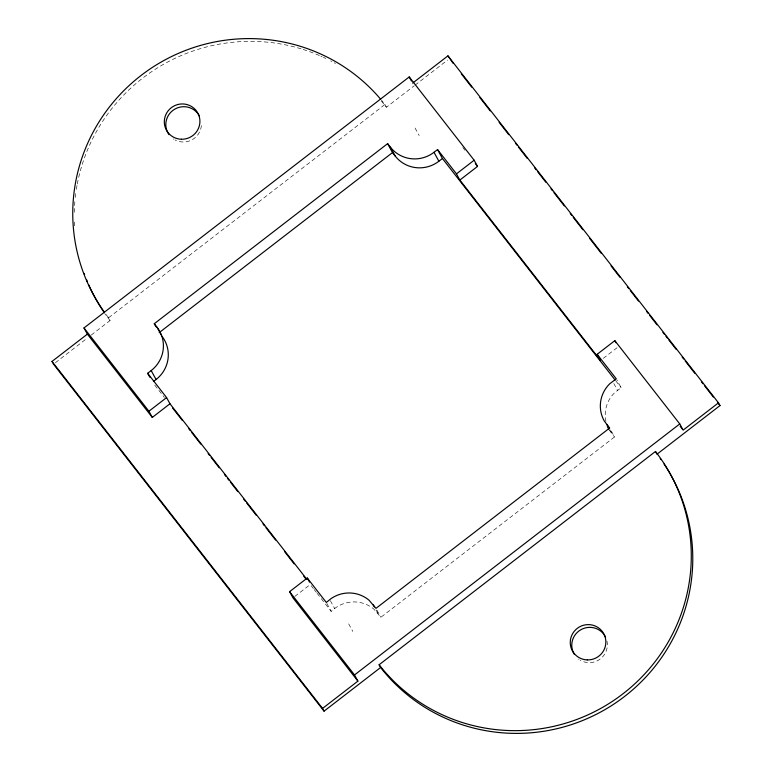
<?xml version="1.0" encoding="UTF-8"?>
<svg xmlns="http://www.w3.org/2000/svg" width="772" height="772" viewBox="0 0 772 772"><rect width="100%" height="100%" fill="white"/><g stroke="black" fill="none" stroke-linecap="round" stroke-linejoin="round"><path stroke-width="0.58" stroke-dasharray="3.86 2.9" d="M317.109 593.321L331.188 611.385L335.974 607.535A31.276 30.783 -28.6 0 1 373.86 609.108L380.866 617.291L614.541 436.952L610.208 429M91.221 335.077L110.078 320.525L108.572 317.774L384.929 104.49A174.617 171.905 -28.6 0 0 381.542 100.283M55.401 362.724L87.448 337.982M381.291 100.968A174.617 171.905 -28.6 0 1 386.434 107.24L414.12 85.866M415.075 85.132L447.548 60.071M294.827 596.418L309.717 584.925M603.328 358.333L617.282 347.564M605.914 421.483A31.276 30.783 -28.6 0 1 614.589 392.736L621.132 387.737L616.799 379.785M462.775 147.481L464.985 150.318M615.94 381.078L621.132 387.737M609.214 430.043L614.541 436.952M154.757 385.093L164.388 397.455M311.174 585.716L313.393 588.563M314.136 589.518L316.366 592.375M613.808 383.51L617.6 390.458M609.668 429.502L611.839 433.478M415.066 128.007L419.196 135.573M384.929 104.49L386.434 107.24M377.074 610.334L380.866 617.291M375.993 609.851L378.164 613.817M348.683 623.872L352.804 631.438M330.387 600.712L334.73 608.654M326.855 603.443L331.188 611.385M108.572 317.774A174.617 171.905 -28.6 0 1 105.32 313.461M110.078 320.525A174.617 171.905 -28.6 0 1 105.243 314.011M74.537 225.849A174.617 171.905 -28.6 0 1 74.315 220.435M74.295 212.31A174.617 171.905 -28.6 0 1 74.884 201.482M75.28 197.429A174.617 171.905 -28.6 0 1 75.965 192.045M76.36 189.352A174.617 171.905 -28.6 0 1 77.046 185.338M77.296 184.006A174.617 171.905 -28.6 0 1 301.804 49.041M303.097 49.447A174.617 171.905 -28.6 0 1 319.647 55.632M320.891 56.173A174.617 171.905 -28.6 0 1 322.127 56.723M323.362 57.292A174.617 171.905 -28.6 0 1 325.823 58.45M330.677 60.872A174.617 171.905 -28.6 0 1 331.873 61.509M334.257 62.793A174.617 171.905 -28.6 0 1 335.444 63.458M606.966 641.049A17.872 17.592 -28.6 0 1 581.876 661.035M580.882 660.543A17.872 17.592 -28.6 0 1 580.158 660.128M579 659.365A17.872 17.592 -28.6 0 1 578.556 659.037M201.367 125.546A17.872 17.592 -28.6 0 1 174.993 139.915M173.806 139.211A17.872 17.592 -28.6 0 1 173.343 138.902"/><path stroke-width="1.16" d="M390.323 147.114A31.276 30.783 -28.6 0 0 434.009 152.296L437.541 149.575L442.414 158.511L438.882 161.242A31.276 30.783 -28.6 0 1 395.196 156.05L390.323 147.114L387.621 143.64L154.294 323.709L156.996 327.183A31.276 30.783 -28.6 0 1 151.187 370.57L147.655 373.301L166.598 397.59L169.965 403.775L152.296 417.42L87.361 334.141L83.984 327.946L409.228 76.939L474.153 160.219L477.53 166.414L459.851 180.05L600.529 360.485L597.161 354.3L614.83 340.655L679.765 423.934L683.133 430.12L718.491 402.839L447.953 55.854L412.605 83.135M664.084 464.078A174.617 171.905 -28.6 0 1 619.578 700.175A174.617 171.905 -28.6 0 1 380.606 667.51L324.047 711.166L53.509 364.172L52.013 361.421L87.361 334.141M159.167 332.655L392.494 152.586L387.621 143.64M153.416 381.561L156.069 379.506A31.276 30.783 -28.6 0 0 161.879 336.119M152.296 417.42L148.919 411.225L166.598 397.59M459.851 180.05L456.474 173.864L474.153 160.219M324.047 711.166L322.551 708.416L357.899 681.126L292.974 597.856L289.596 591.661L307.275 578.016L326.315 602.449L331.101 598.589A31.276 30.783 -28.6 0 1 368.977 600.162L375.993 608.346L609.668 428.006L604.341 421.107A31.276 30.783 -28.6 0 1 609.706 383.8L616.259 378.791L597.161 354.3M357.899 681.126L354.522 674.94L679.765 423.934M380.606 667.51L379.11 664.76L655.467 451.475L656.962 454.225L719.986 405.589L718.491 402.839M453.154 63.352L447.953 55.854M461.309 73.813L471.692 87.12M479.846 97.581L490.22 110.888M499.117 122.294L508.748 134.656M515.416 143.206L516.902 145.107M518.388 147.008L527.276 158.424M534.687 167.929L536.173 169.83M537.659 171.731L545.804 182.182M550.996 188.841L552.482 190.742M553.958 192.643L564.342 205.95M570.267 213.554L571.753 215.456M573.229 217.357L582.87 229.718M589.538 238.278L601.398 253.486M611.028 265.848L619.926 277.254M627.337 286.759L628.823 288.66M630.299 290.562L638.454 301.022M646.608 311.473L648.094 313.374M649.57 315.275L656.991 324.78M662.916 332.394L664.403 334.295M665.879 336.196L667.365 338.097M668.841 339.998L676.262 349.504M682.187 357.108L683.674 359.009M685.15 360.91L694.79 373.272M701.458 381.822L702.945 383.723M704.421 385.624L713.318 397.03M717.767 402.743L719.986 405.589M475.32 163.567L477.53 166.414M680.19 426.337L682.4 429.174M437.541 149.575L456.474 173.864M442.414 158.511L615.197 380.123M392.494 152.586L395.196 156.05M169.965 403.775L306.947 579.463M172.542 407.915L182.182 420.267M188.86 428.827L190.337 430.728M191.823 432.629L200.72 444.045M208.131 453.55L209.617 455.451M211.094 457.352L219.248 467.813M224.44 474.471L225.926 476.372M227.402 478.273L228.888 480.174M230.365 482.075L237.786 491.581M243.711 499.194L245.197 501.096M246.683 502.997L256.314 515.358M262.991 523.908L264.468 525.809M265.954 527.71L275.594 540.072M284.482 551.488L294.122 563.849M303.763 576.211L305.982 579.058M83.984 327.946L148.919 411.225M289.596 591.661L354.522 674.94M52.013 361.421L322.551 708.416M614.83 340.655L615.959 342.72M606.956 424.542L609.127 428.508M409.228 76.939L411.476 81.07M434.009 152.296L438.882 161.242M373.291 604.881L374.372 606.869M307.275 578.016L309.524 582.146M156.996 327.183L161.329 335.125M154.294 323.709L155.915 326.691M151.187 370.57L156.069 379.506M147.655 373.301L149.826 377.267M104.529 312.361A174.617 171.905 -28.6 0 1 141.006 75.502A174.617 171.905 -28.6 0 1 380.673 99.25M660.214 458.539A174.617 171.905 -28.6 0 1 661.006 459.639M655.467 451.475A174.617 171.905 -28.6 0 1 623.033 693.748A174.617 171.905 -28.6 0 1 379.11 664.76M104.471 312.911A174.617 171.905 -28.6 0 1 88.655 284.685M87.593 282.205A174.617 171.905 -28.6 0 1 86.561 279.705M84.621 274.658A174.617 171.905 -28.6 0 1 84.158 273.394M574.32 654.338A17.872 17.592 -28.6 0 1 581.084 629.595A17.872 17.592 -28.6 0 1 605.605 637.141M169.02 134.656A17.872 17.592 -28.6 0 1 174.472 109.325A17.872 17.592 -28.6 0 1 199.504 116.167M608.664 429.039A31.276 30.783 -28.6 0 1 607.236 425.883M181.42 139.25A17.872 17.592 -28.6 0 0 197.873 113.175A17.872 17.592 -28.6 0 0 167.051 112.374A17.872 17.592 -28.6 0 0 181.42 139.25M587.289 659.906A17.872 17.592 -28.6 0 0 603.849 633.899A17.872 17.592 -28.6 0 0 573.036 632.972A17.872 17.592 -28.6 0 0 587.289 659.906"/></g></svg>
